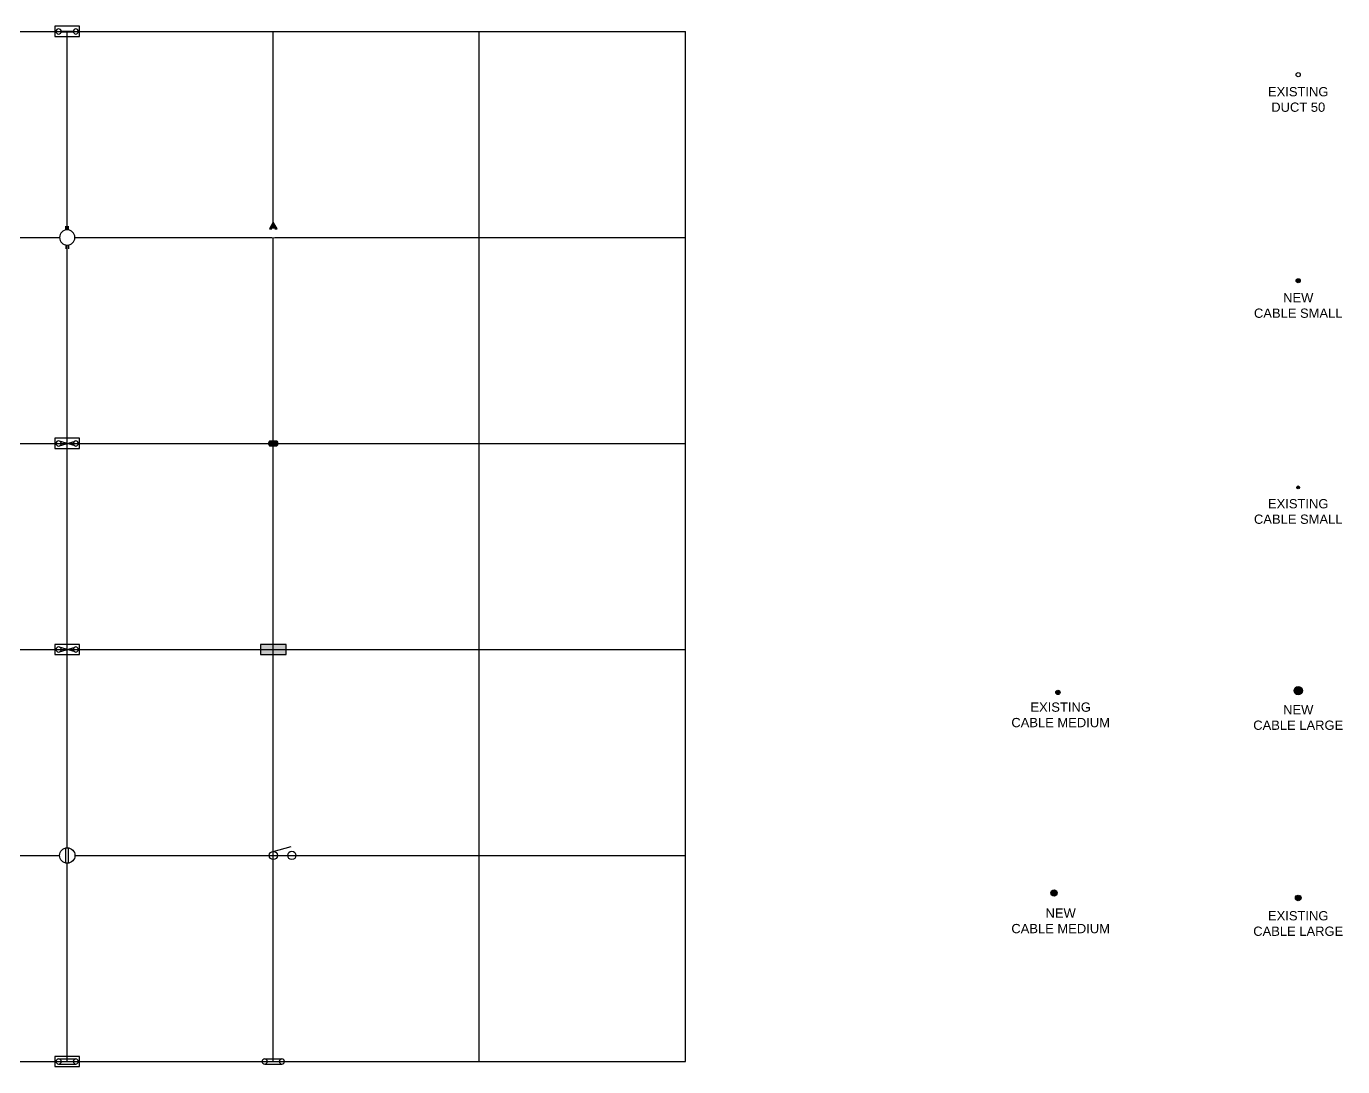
# Model space of a CAD drawing. Header units: metres. Extents: x -282 to 3977, y 160 to 949.
# Drawn here: x 455.7 to 711.2, y 397.6 to 599.6 of the extents above; entities that cross this region are included whole.
import ezdxf
from ezdxf.enums import TextEntityAlignment as Align

# ---------------------------------------------------------------- set-up
doc = ezdxf.new("R2010")
doc.units = ezdxf.units.M
doc.layers.get('0').update_dxf_attribs({"color": 6})
for name, color, linetype in [('Duct_SP_EXT', 7, 'Continuous'), ('Duct_SP_NEW', 2, 'Continuous'), ('Equip_LV_EXT', 7, 'Continuous'), ('Equip_SP_LV_EXT', 7, 'Continuous')]:
    doc.layers.add(name, color=color, linetype=linetype)
doc.styles.add('iecARIAL', font='ARIAL.TTF')
doc.styles.get("Standard").update_dxf_attribs({"font": 'ARIAL.TTF'})

# ---------------------------------------------------------------- blocks, each defined once
blk = doc.blocks.new('CABLE_LARGE_EXT')
h = blk.add_hatch(color=256)
edge = h.paths.add_edge_path()
edge.add_arc((0, 0.55), 0.55, 0, 360)
blk.add_circle((0, 0.55), 0.55)
at = {"flags": 1}
blk.add_attdef('Z', (0, 0), '', height=0.2, dxfattribs=at)
at = {"flags": 9}
for tag, p in [('COND_CODE', (0, 0)), ('STATE', (0, -0.4)), ('XSECT_SIZE', (0, -0.6)), ('FB_REFERENCE', (0, -0.2)), ('NOTES', (0, -0.8))]:
    blk.add_attdef(tag, text='', height=0.2, dxfattribs=at).set_placement(p, align=Align.MIDDLE_LEFT)
blk = doc.blocks.new('CABLE_LARGE_NEW')
h = blk.add_hatch(color=256)
edge = h.paths.add_edge_path()
edge.add_arc((0, 0.8), 0.8, 0, 360)
blk.add_circle((0, 0.8), 0.8)
for tag, flags, p in [('COND_CODE', 9, (1.5, 0)), ('STATE', 9, (1.5, -0.4)), ('XSECT_SIZE', 9, (1.5, -0.6)), ('OWNED_BY', 9, (1.5, -1)), ('OPERATED_BY', 9, (1.5, -1.2)), ('Z', 1, (1.5, -1.6)), ('FB_REFERENCE', 9, (1.5, -0.2)), ('NOTES', 9, (1.5, -0.8)), ('MAINTAINED_BY', 9, (1.5, -1.4))]:
    blk.add_attdef(tag, text='', height=0.2, dxfattribs=dict(flags=flags)).set_placement(p, align=Align.MIDDLE_LEFT)
blk = doc.blocks.new('CABLE_SMALL_EXT')
h = blk.add_hatch(color=256)
edge = h.paths.add_edge_path()
edge.add_arc((0, 0.28), 0.275, 0, 360)
blk.add_circle((0, 0.28), 0.275)
at = {"flags": 1}
blk.add_attdef('Z', (0, 0), '', height=0.2, dxfattribs=at)
at = {"flags": 9}
for tag, p in [('COND_CODE', (0, 0)), ('STATE', (0, -0.4)), ('XSECT_SIZE', (0, -0.6)), ('FB_REFERENCE', (0, -0.2)), ('NOTES', (0, -0.8))]:
    blk.add_attdef(tag, text='', height=0.2, dxfattribs=at).set_placement(p, align=Align.MIDDLE_LEFT)
blk = doc.blocks.new('CABLE_SMALL_NEW')
h = blk.add_hatch(color=256)
edge = h.paths.add_edge_path()
edge.add_arc((0, 0.4), 0.4, 0, 360)
blk.add_circle((0, 0.4), 0.4)
for tag, flags, p in [('COND_CODE', 9, (1.5, 0)), ('STATE', 9, (1.5, -0.4)), ('XSECT_SIZE', 9, (1.5, -0.6)), ('OWNED_BY', 9, (1.5, -1)), ('OPERATED_BY', 9, (1.5, -1.2)), ('Z', 1, (1.5, -1.6)), ('FB_REFERENCE', 9, (1.5, -0.2)), ('NOTES', 9, (1.5, -0.8)), ('MAINTAINED_BY', 9, (1.5, -1.4))]:
    blk.add_attdef(tag, text='', height=0.2, dxfattribs=dict(flags=flags)).set_placement(p, align=Align.MIDDLE_LEFT)
blk = doc.blocks.new('DUCT_50_EXT')
blk.add_circle((0, 0.4), 0.4)
at = {"flags": 1}
blk.add_attdef('Z', (0, 0), '', height=0.2, dxfattribs=at)
at = {"flags": 9}
for tag, p in [('DUCT_CODE', (0, 0)), ('XSECT_TYPE', (0, -0.2)), ('STATE', (0, -0.6)), ('FB_REFERENCE', (0, -0.4)), ('NOTES', (0, -0.8))]:
    blk.add_attdef(tag, text='', height=0.2, dxfattribs=at).set_placement(p, align=Align.MIDDLE_LEFT)
blk = doc.blocks.new('CABLE_MED_NEW')
h = blk.add_hatch(color=256)
edge = h.paths.add_edge_path()
edge.add_arc((0, 0.6), 0.6, 0, 360)
blk.add_circle((0, 0.6), 0.6)
for tag, flags, p in [('COND_CODE', 9, (1.5, 0)), ('STATE', 9, (1.5, -0.4)), ('XSECT_SIZE', 9, (1.5, -0.6)), ('OWNED_BY', 9, (1.5, -1)), ('OPERATED_BY', 9, (1.5, -1.2)), ('Z', 1, (1.5, -1.6)), ('FB_REFERENCE', 9, (1.5, -0.2)), ('NOTES', 9, (1.5, -0.8)), ('MAINTAINED_BY', 9, (1.5, -1.4))]:
    blk.add_attdef(tag, text='', height=0.2, dxfattribs=dict(flags=flags)).set_placement(p, align=Align.MIDDLE_LEFT)
blk = doc.blocks.new('CABLE_MED_EXT')
h = blk.add_hatch(color=256)
edge = h.paths.add_edge_path()
edge.add_arc((0, 0.41), 0.412, 0, 360)
blk.add_circle((0, 0.41), 0.412)
at = {"flags": 1}
blk.add_attdef('Z', (0, 0), '', height=0.2, dxfattribs=at)
at = {"flags": 9}
for tag, p in [('COND_CODE', (0, 0)), ('STATE', (0, -0.4)), ('XSECT_SIZE', (0, -0.6)), ('FB_REFERENCE', (0, -0.2)), ('NOTES', (0, -0.8))]:
    blk.add_attdef(tag, text='', height=0.2, dxfattribs=at).set_placement(p, align=Align.MIDDLE_LEFT)
blk = doc.blocks.new('LV_UG_LINKS_BOX_SOLID_EXT')
for p, q in [((-1.67, 0.5), (1.67, 0.5)), ((-1.67, -0.5), (1.67, -0.5))]:
    blk.add_line(p, q)
blk.add_lwpolyline([(-2.4, -1), (2.4, -1), (2.4, 1), (-2.4, 1)], close=True)
for points in [[(-2.17, 0, 1), (-1.17, 0, 1)], [(1.17, 0, 1), (2.17, 0, 1)]]:
    blk.add_lwpolyline(points, format="xyb", close=True)
for tag, p, flags in [('ACTUAL_STATUS', (0, 0), 9), ('Z', (0, 0), 1), ('CONNECTOR_TYPE', (0, -0.2), 9), ('CONSTRUCTED_VOLTAGE', (0, -0.4), 9), ('OPERATING_VOLTAGE', (0, -0.8), 9), ('ORIENTATION', (0, -1), 9), ('OWNED_BY', (0, -1.2), 9), ('STATE', (0, -1.4), 9), ('NO_PHASES', (0, -0.6), 9), ('USAGE', (0, -1.6), 9), ('NOTES', (0, -1.8), 9)]:
    blk.add_attdef(tag, p, '', height=0.2, dxfattribs=dict(flags=flags))
blk = doc.blocks.new('LV_UG_LINKS_CLOSED_EXT')
blk.add_wipeout([(-1.06, 1.06), (-1.18, 0.92), (-1.29, 0.76), (-1.37, 0.59), (-1.43, 0.42), (-1.48, 0.23), (-1.49, 0.05), (-1.49, -0.14), (-1.46, -0.33), (-1.41, -0.51), (-1.33, -0.68), (-1.24, -0.84), (-1.12, -0.99), (-0.99, -1.12), (-0.84, -1.24), (-0.68, -1.33), (-0.51, -1.41), (-0.33, -1.46), (-0.14, -1.49), (0.05, -1.49), (0.23, -1.48), (0.42, -1.43), (0.59, -1.37), (0.76, -1.29), (0.92, -1.18), (1.06, -1.06), (1.18, -0.92), (1.29, -0.76), (1.37, -0.59), (1.43, -0.42), (1.48, -0.23), (1.49, -0.05), (1.49, 0.14), (1.46, 0.33), (1.41, 0.51), (1.33, 0.68), (1.24, 0.84), (1.12, 0.99), (0.99, 1.12), (0.84, 1.24), (0.68, 1.33), (0.51, 1.41), (0.33, 1.46), (0.14, 1.49), (-0.05, 1.49), (-0.23, 1.48), (-0.42, 1.43), (-0.59, 1.37), (-0.76, 1.29), (-0.92, 1.18)])
for p, q in [((-0.25, -1.48), (-0.25, 1.48)), ((0.25, -1.48), (0.25, 1.48))]:
    blk.add_line(p, q)
blk.add_circle((0, 0), 1.5)
at = {"flags": 9}
for tag, p in [('ACTUAL_STATUS', (0, 0)), ('CONSTRUCTED_VOLTAGE', (0, -0.2)), ('OPERATING_VOLTAGE', (0, -0.6)), ('ORIENTATION', (0, -0.8)), ('STATE', (0, -1)), ('SWITCH_TYPE', (0, -1.2)), ('NO_PHASES', (0, -0.4)), ('USAGE', (0, -1.4)), ('NOTES', (0, -1.6))]:
    blk.add_attdef(tag, text='', height=0.2, dxfattribs=at).set_placement(p, align=Align.MIDDLE_LEFT)
at = {"flags": 1}
blk.add_attdef('Z', (0, 0), '', height=0.2, dxfattribs=at)
blk = doc.blocks.new('LV_UG_LINKS_DISTFUSE_EXT')
for p, q in [((-1.52, -0.48), (1.52, 0.48)), ((1.52, -0.48), (-1.52, 0.48))]:
    blk.add_line(p, q)
blk.add_lwpolyline([(-2.4, -1), (2.4, -1), (2.4, 1), (-2.4, 1)], close=True)
for points in [[(-2.17, 0, 1), (-1.17, 0, 1)], [(1.17, 0, 1), (2.17, 0, 1)]]:
    blk.add_lwpolyline(points, format="xyb", close=True)
for tag, p, flags in [('ACTUAL_STATUS', (0, 0), 9), ('Z', (0, 0), 1), ('CONSTRUCTED_VOLTAGE', (0, -0.2), 9), ('OPERATING_VOLTAGE', (0, -0.6), 9), ('ORIENTATION', (0, -0.8), 9), ('STATE', (0, -1), 9), ('SWITCH_TYPE', (0, -1.2), 9), ('NO_PHASES', (0, -0.4), 9), ('USAGE', (0, -1.4), 9), ('NOTES', (0, -1.6), 9)]:
    blk.add_attdef(tag, p, '', height=0.2, dxfattribs=dict(flags=flags))
blk = doc.blocks.new('LV_UG_LINKS_FUSE_EXT')
for p, q in [((-1.52, -0.48), (1.52, 0.48)), ((1.52, -0.48), (-1.52, 0.48))]:
    blk.add_line(p, q)
blk.add_lwpolyline([(-2.4, -1), (2.4, -1), (2.4, 1), (-2.4, 1)], close=True)
for points in [[(-2.17, 0, 1), (-1.17, 0, 1)], [(1.17, 0, 1), (2.17, 0, 1)]]:
    blk.add_lwpolyline(points, format="xyb", close=True)
for tag, p, flags in [('ACTUAL_STATUS', (0, 0), 9), ('Z', (0, 0), 1), ('CONSTRUCTED_VOLTAGE', (0, -0.2), 9), ('OPERATING_VOLTAGE', (0, -0.6), 9), ('ORIENTATION', (0, -0.8), 9), ('STATE', (0, -1), 9), ('SWITCH_TYPE', (0, -1.2), 9), ('NO_PHASES', (0, -0.4), 9), ('USAGE', (0, -1.4), 9), ('LEGEND', (0, -1.6), 9), ('NOTES', (0, -1.8), 9)]:
    blk.add_attdef(tag, p, '', height=0.2, dxfattribs=dict(flags=flags))
blk = doc.blocks.new('LV_UG_LINKS_OPEN_EXT')
blk.add_wipeout([(-0.25, 1.47), (-0.43, 1.43), (-0.61, 1.36), (-0.77, 1.28), (-0.93, 1.17), (-1.07, 1.05), (-1.19, 0.9), (-1.29, 0.75), (-1.38, 0.58), (-1.44, 0.4), (-1.48, 0.22), (-1.49, 0.03), (-1.49, -0.16), (-1.45, -0.34), (-1.4, -0.52), (-1.32, -0.69), (-1.23, -0.85), (-1.11, -1), (-0.98, -1.13), (-0.83, -1.24), (-0.66, -1.34), (-0.49, -1.41), (-0.31, -1.46), (-0.13, -1.49), (0.06, -1.49), (0.25, -1.47), (0.43, -1.43), (0.61, -1.36), (0.77, -1.28), (0.93, -1.17), (1.07, -1.05), (1.19, -0.9), (1.29, -0.75), (1.38, -0.58), (1.44, -0.4), (1.48, -0.22), (1.49, -0.03), (1.49, 0.16), (1.45, 0.34), (1.4, 0.52), (1.32, 0.69), (1.23, 0.85), (1.11, 1), (0.98, 1.13), (0.83, 1.24), (0.66, 1.34), (0.49, 1.41), (0.31, 1.46), (0.13, 1.49), (-0.06, 1.49)])
for p, q in [((-0.25, 1.47), (-0.25, 2.22)), ((0.25, 1.47), (0.25, 2.22)), ((-0.25, -1.47), (-0.25, -2.22)), ((0.25, -1.47), (0.25, -2.22))]:
    blk.add_line(p, q)
blk.add_lwpolyline([(0, -1.49, 1), (0, 1.49, 1)], format="xyb", close=True)
at = {"flags": 9}
for tag, p in [('ACTUAL_STATUS', (0, 0)), ('CONSTRUCTED_VOLTAGE', (0, -0.2)), ('OPERATING_VOLTAGE', (0, -0.6)), ('ORIENTATION', (0, -0.8)), ('STATE', (0, -1)), ('SWITCH_TYPE', (0, -1.2)), ('NO_PHASES', (0, -0.4)), ('USAGE', (0, -1.4)), ('NOTES', (0, -1.6))]:
    blk.add_attdef(tag, text='', height=0.2, dxfattribs=at).set_placement(p, align=Align.MIDDLE_LEFT)
at = {"flags": 1}
blk.add_attdef('Z', (0, 0), '', height=0.2, dxfattribs=at)
blk = doc.blocks.new('LV_UG_LINKS_REMOVABLE_EXT')
for p, q in [((-1.17, 0.06), (1.17, 0.06)), ((-1.17, -0.06), (1.17, -0.06))]:
    blk.add_line(p, q)
blk.add_lwpolyline([(-2.4, -1), (2.4, -1), (2.4, 1), (-2.4, 1)], close=True)
for points in [[(-2.17, 0, 1), (-1.17, 0, 1)], [(1.17, 0, 1), (2.17, 0, 1)]]:
    blk.add_lwpolyline(points, format="xyb", close=True)
at = {"flags": 9}
for tag, p in [('ACTUAL_STATUS', (0, 0)), ('CONNECTOR_TYPE', (0, -0.2)), ('CONSTRUCTED_VOLTAGE', (0, -0.4)), ('OPERATING_VOLTAGE', (0, -0.8)), ('ORIENTATION', (0, -1)), ('OWNED_BY', (0, -1.2)), ('STATE', (0, -1.4)), ('NO_PHASES', (0, -0.6)), ('USAGE', (0, -1.6)), ('NOTES', (0, -1.8))]:
    blk.add_attdef(tag, text='', height=0.2, dxfattribs=at).set_placement(p, align=Align.MIDDLE_LEFT)
at = {"flags": 1}
blk.add_attdef('Z', (0, 0), '', height=0.2, dxfattribs=at)
blk = doc.blocks.new('LV_UG_LINKS_SOLID_EXT')
for p, q in [((-1.67, 0.5), (1.67, 0.5)), ((-1.67, -0.5), (1.67, -0.5))]:
    blk.add_line(p, q)
for points in [[(-2.17, 0, 1), (-1.17, 0, 1)], [(1.17, 0, 1), (2.17, 0, 1)]]:
    blk.add_lwpolyline(points, format="xyb", close=True)
for tag, p, flags in [('ORIENTATION', (0, 0), 9), ('Z', (0, 0), 1), ('USAGE', (0, -0.2), 9), ('NOTES', (0, -0.4), 9)]:
    blk.add_attdef(tag, p, '', height=0.2, dxfattribs=dict(flags=flags))
blk = doc.blocks.new('LV_UG_SW_EXISTING')
for points in [[(0, 0.8), (3.47, 1.77)], [(4.4, 0.01), (4.4, 0.01)]]:
    blk.add_lwpolyline(points)
for centre in [(0, 0), (3.6, 0.01)]:
    blk.add_circle(centre, 0.8)
for tag, p, flags in [('ACTUAL_STATUS', (0, -1.4), 9), ('CONSTRUCTED_VOLTAGE', (0, -1.6), 9), ('OPERATING_VOLTAGE', (0, -2), 9), ('ORIENTATION', (0, -2.2), 9), ('STATE', (0, -2.4), 9), ('SWITCH_TYPE', (0, -2.6), 9), ('NO_PHASES', (0, -1.8), 9), ('USAGE', (0, -2.8), 9), ('NOTES', (0, -3), 1)]:
    blk.add_attdef(tag, p, '', height=0.2, dxfattribs=dict(flags=flags))
blk = doc.blocks.new('PILLAR_EXT')
blk.add_hatch(color=256).paths.add_polyline_path([(-2.475, 0.99), (-2.475, -0.99), (2.475, -0.99), (2.475, 0.99)])
blk.add_lwpolyline([(-2.475, -0.99), (2.475, -0.99), (2.475, 0.99), (-2.475, 0.99)], close=True)
at = {"style": 'iecARIAL', "flags": 8}
blk.add_attdef('ASSET_NUM', (1.5, 1.5), '', height=2.5, dxfattribs=at)
for tag, p, flags in [('OWNED_BY', (0, -0.2), 9), ('STATE', (0, -0.4), 9), ('SUPPORT_TYPE', (0, -0.6), 9), ('STREETNAME', (0, -1.8), 9), ('SUBURB', (0, -2), 1), ('USAGE', (0, -0.8), 9), ('LEGEND', (0, -1), 9), ('LOCATION', (0, -1.2), 9), ('NOTES', (0, -1.4), 9), ('PARENT', (0, -1.6), 9)]:
    blk.add_attdef(tag, p, '', height=0.2, dxfattribs=dict(flags=flags))
blk = doc.blocks.new('LV_STJ_EXT')
h = blk.add_hatch(color=256)
edge = h.paths.add_edge_path()
edge.add_ellipse((-0.59, 0.13), major_axis=(0.226, 0.226), ratio=1, start_angle=45, end_angle=135)
edge.add_line((-0.91, 0.13), (-0.91, -0.13))
edge.add_ellipse((-0.59, -0.13), major_axis=(0.226, 0.226), ratio=1, start_angle=135, end_angle=225)
edge.add_line((-0.59, -0.45), (0.59, -0.45))
edge.add_ellipse((0.59, -0.13), major_axis=(-0.226, 0.226), ratio=1, start_angle=135, end_angle=225)
edge.add_line((0.91, -0.13), (0.91, 0.13))
edge.add_ellipse((0.59, 0.13), major_axis=(-0.226, 0.226), ratio=1, start_angle=225, end_angle=315)
edge.add_line((0.59, 0.45), (-0.59, 0.45))
blk.add_lwpolyline([(-0.91, 0.13), (-0.91, -0.13, 0.414214), (-0.59, -0.45), (0.59, -0.45, 0.414214), (0.91, -0.13), (0.91, 0.13, 0.414214), (0.59, 0.45), (-0.59, 0.45, 0.414214)], format="xyb", close=True)
at = {"flags": 1}
blk.add_attdef('Z', (0, 0), '', height=0.2, dxfattribs=at)
at = {"flags": 9}
for tag, p in [('ORIENTATION', (0, 0)), ('USAGE', (0, -0.2)), ('LEGEND', (0, -0.4)), ('NOTES', (0, -0.6))]:
    blk.add_attdef(tag, text='', height=0.2, dxfattribs=at).set_placement(p, align=Align.MIDDLE_LEFT)
blk = doc.blocks.new('UGOH_EXT')
blk.add_hatch(color=256).paths.add_polyline_path([(-0.75, 1.7), (0.75, 1.7), (0, 3)])
for p, q in [((0, 3), (-0.75, 1.7)), ((0.75, 1.7), (0, 3)), ((-0.75, 1.7), (0.75, 1.7))]:
    blk.add_line(p, q)
for tag, flags, p in [('ACTUAL_STATUS', 9, (1.5, -1.6)), ('TYPE', 1, (1.5, -2)), ('MAINTAINED_BY', 9, (1.5, -1.4)), ('NUMBER_OF_PHASES', 9, (1.5, -1.8))]:
    blk.add_attdef(tag, text='', height=0.2, dxfattribs=dict(flags=flags)).set_placement(p, align=Align.MIDDLE_LEFT)
blk.add_wipeout([(-0.25, 1.7), (-0.25, 0), (0.25, 0), (0.25, 1.7)])
at = {"flags": 9}
for tag, p in [('CONSTRUCTED_VOLTAGE', (1.5, 0)), ('OPERATING_VOLTAGE', (1.5, -0.2)), ('ORIENTATION', (1.5, -0.4)), ('STATE', (1.5, -0.6)), ('OWNED_BY', (1.5, -1)), ('OPERATED_BY', (1.5, -1.2)), ('USAGE', (1.5, -0.8))]:
    blk.add_attdef(tag, text='', height=0.2, dxfattribs=at).set_placement(p, align=Align.MIDDLE_LEFT)

msp = doc.modelspace()

# ---------------------------------------------------------------- linework, layer by layer
for p, q in [((183.63, 598.62), (583.63, 598.62)), ((463.63, 398.62), (463.63, 598.62)), ((503.63, 398.62), (503.63, 598.62)), ((543.63, 398.62), (543.63, 598.62)), ((583.63, 398.62), (583.63, 598.62)), ((183.63, 558.62), (583.63, 558.62)), ((183.63, 518.62), (583.63, 518.62)), ((183.63, 478.62), (583.63, 478.62)), ((183.63, 438.62), (583.63, 438.62)), ((183.63, 398.62), (583.63, 398.62))]:
    msp.add_line(p, q)

# ---------------------------------------------------------------- block references
at = {"layer": 'Duct_SP_EXT'}
for name, p in [('DUCT_50_EXT', (702.61, 589.82)), ('CABLE_SMALL_EXT', (702.61, 509.82)), ('CABLE_MED_EXT', (655.96, 469.87)), ('CABLE_LARGE_EXT', (702.61, 429.82))]:
    msp.add_blockref(name, p, dxfattribs=at)
at = {"layer": 'Duct_SP_NEW'}
for name, p in [('CABLE_SMALL_NEW', (702.61, 549.82)), ('CABLE_LARGE_NEW', (702.61, 469.82)), ('CABLE_MED_NEW', (655.21, 430.75))]:
    msp.add_blockref(name, p, dxfattribs=at)
at = {"layer": 'Equip_LV_EXT'}
for name, p in [('LV_UG_LINKS_REMOVABLE_EXT', (463.63, 598.62)), ('LV_UG_LINKS_FUSE_EXT', (463.63, 518.62)), ('LV_UG_LINKS_DISTFUSE_EXT', (463.63, 478.62)), ('PILLAR_EXT', (503.63, 478.62)), ('LV_UG_SW_EXISTING', (503.63, 438.62)), ('LV_UG_LINKS_BOX_SOLID_EXT', (463.63, 398.62)), ('LV_UG_LINKS_SOLID_EXT', (503.63, 398.62))]:
    msp.add_blockref(name, p, dxfattribs=at)
at = {"layer": 'Equip_SP_LV_EXT'}
msp.add_blockref('LV_STJ_EXT', (503.63, 518.62), dxfattribs=at)

# ---------------------------------------------------------------- texts
at = {"char_height": 1.8, "width": 40, "attachment_point": 2}
for s, insert in [('EXISTING\\PDUCT 50', (702.61, 587.82)), ('NEW\\PCABLE SMALL', (702.61, 547.82)), ('EXISTING\\PCABLE SMALL', (702.61, 507.82)), ('EXISTING\\PCABLE MEDIUM', (656.49, 468.33)), ('NEW\\PCABLE LARGE', (702.61, 467.82)), ('NEW\\PCABLE MEDIUM', (656.49, 428.33)), ('EXISTING\\PCABLE LARGE', (702.61, 427.82))]:
    msp.add_mtext(s, dxfattribs=dict(at, insert=insert))

# ---------------------------------------------------------------- next in the draw order: block references
at = {"layer": 'Equip_LV_EXT'}
for name, p in [('LV_UG_LINKS_OPEN_EXT', (463.63, 558.62)), ('UGOH_EXT', (503.63, 558.62)), ('LV_UG_LINKS_CLOSED_EXT', (463.63, 438.62))]:
    msp.add_blockref(name, p, dxfattribs=at)

doc.saveas('drawing.dxf')
